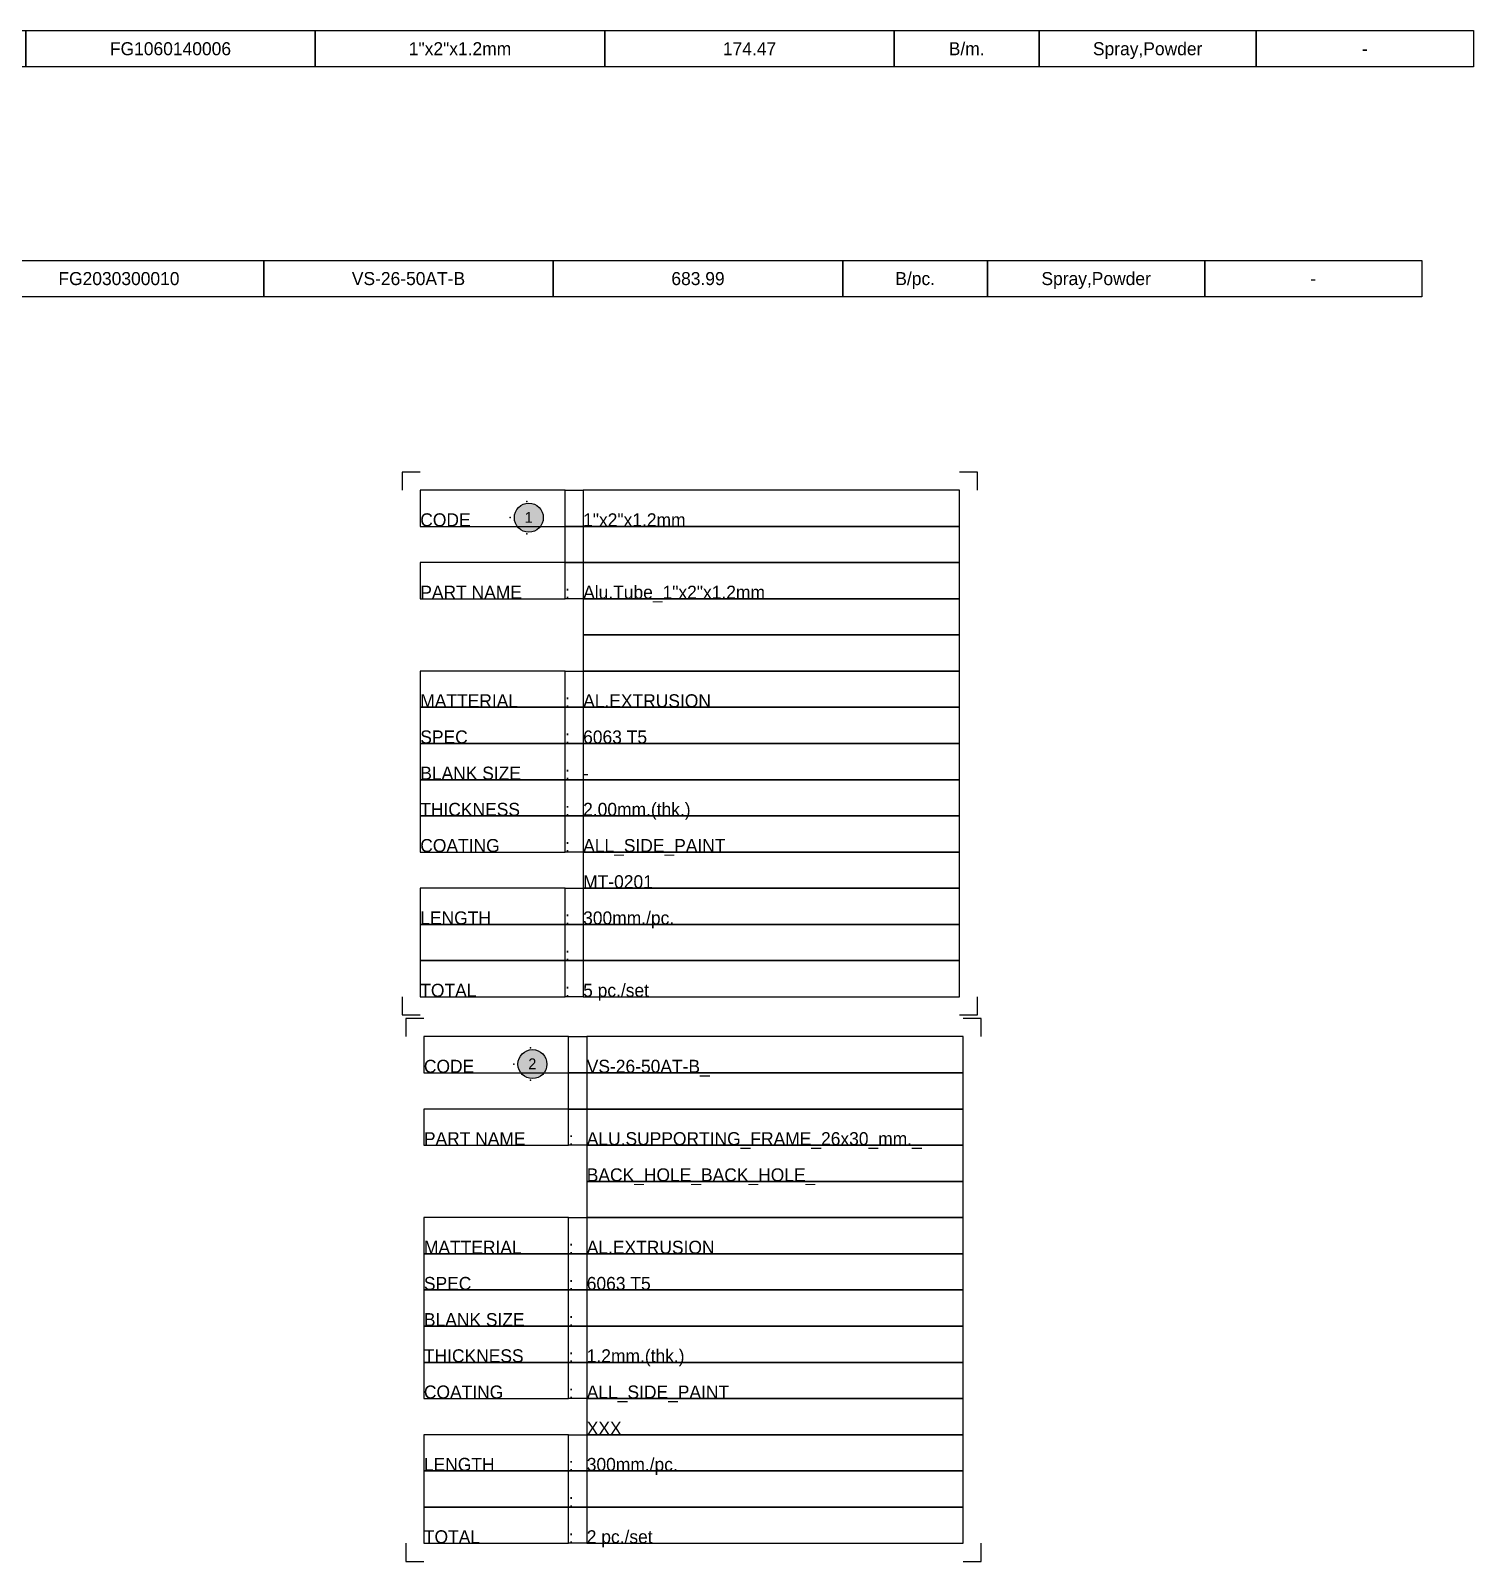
# Model space of a CAD drawing. Header units: millimetres. Extents: x -244126 to 368105, y -173968 to 259060.
# Drawn here: x -199237 to -198240, y 235101 to 236159 of the extents above; entities that cross this region are included whole.
import ezdxf
from ezdxf.enums import TextEntityAlignment as Align

# ---------------------------------------------------------------- set-up
doc = ezdxf.new("R2010")
doc.units = ezdxf.units.MM
doc.header["$MEASUREMENT"] = 0
doc.linetypes.add('BORDER2', pattern=[22.225, 6.35, -3.175, 6.35, -3.175, 0, -3.175])
for name, color, linetype in [('000 - H A T C H', 8, 'Continuous'), ('000 - SYMBOL CON', 1, 'Continuous'), ('000 - T E X T', 4, 'Continuous'), ('002 - STRUCTURAL STEEL', 4, 'Continuous'), ('A04_TUBE SERIES', 7, 'Continuous')]:
    doc.layers.add(name, color=color, linetype=linetype)
doc.styles.add('MtXpl_BrowalliaUPC', font='BrowalliaUPC.ttf')
doc.styles.add('TA', font='Cordia New.ttf', dxfattribs={"height": 4.5})

# ---------------------------------------------------------------- blocks, each defined once
blk = doc.blocks.new('*U4914')
at = {"layer": '002 - STRUCTURAL STEEL', "color": 0, "linetype": 'ByBlock'}
blk.add_lwpolyline([(0, 5), (20, 5), (20, 0), (0, 0)], close=True, dxfattribs=at)
blk = doc.blocks.new('*U4911')
at = {"layer": '002 - STRUCTURAL STEEL', "color": 0, "linetype": 'ByBlock'}
blk.add_lwpolyline([(0, 5), (80, 5), (80, 0), (0, 0)], close=True, dxfattribs=at)
blk = doc.blocks.new('*U4913')
at = {"layer": '002 - STRUCTURAL STEEL', "color": 0, "linetype": 'ByBlock'}
blk.add_lwpolyline([(0, 5), (40, 5), (40, 0), (0, 0)], close=True, dxfattribs=at)
blk = doc.blocks.new('*U4915')
at = {"layer": '002 - STRUCTURAL STEEL', "color": 0, "linetype": 'ByBlock'}
blk.add_lwpolyline([(0, 5), (30, 5), (30, 0), (0, 0)], close=True, dxfattribs=at)
blk = doc.blocks.new('*U2988')
at = {"color": 0}
for name, p in [('*U4914', (0, -5)), ('*U4911', (20, -5)), ('*U4913', (100, -5)), ('*U4913', (140, -5)), ('*U4913', (180, -5)), ('*U4914', (220, -5)), ('*U4915', (240, -5)), ('*U4915', (270, -5))]:
    blk.add_blockref(name, p, dxfattribs=at)
at = {"layer": 'A04_TUBE SERIES', "color": 0, "style": 'TA'}
for tag, p in [('ITEM_VALUE', (10, -2.5)), ('PRODUCT_NAME_VALUE', (60, -2.5)), ('ITEM_NUMBER_VALUE', (120, -2.5)), ('PRODUCT_CODE_VALUE', (160, -2.5)), ('SELLING_PRICE_VALUE', (200, -2.5)), ('UNIT_VALUE', (230, -2.5)), ('TYPE_OF_COLOR_VALUE', (255, -2.5)), ('SECTION_VALUE', (285, -2.5))]:
    blk.add_attdef(tag, text='', height=1.8, dxfattribs=at).set_placement(p, align=Align.MIDDLE_CENTER)
blk = doc.blocks.new('000 - DAYNAMIC_DATA_FAMELINE_PRICE_LIST')
at = {"color": 0}
for name, p in [('*U4914', (0, -5)), ('*U4911', (20, -5)), ('*U4913', (100, -5)), ('*U4913', (140, -5)), ('*U4913', (180, -5)), ('*U4914', (220, -5)), ('*U4915', (240, -5)), ('*U4915', (270, -5))]:
    blk.add_blockref(name, p, dxfattribs=at)
at = {"layer": 'A04_TUBE SERIES', "color": 0, "style": 'TA'}
for tag, p in [('ITEM_VALUE', (10, -2.5)), ('PRODUCT_NAME_VALUE', (60, -2.5)), ('ITEM_NUMBER_VALUE', (120, -2.5)), ('PRODUCT_CODE_VALUE', (160, -2.5)), ('SELLING_PRICE_VALUE', (200, -2.5)), ('UNIT_VALUE', (230, -2.5)), ('TYPE_OF_COLOR_VALUE', (255, -2.5)), ('SECTION_VALUE', (285, -2.5))]:
    blk.add_attdef(tag, text='', height=1.8, dxfattribs=at).set_placement(p, align=Align.MIDDLE_CENTER)
blk = doc.blocks.new('A$C829836ee')
for p in [(0, 3), (0, -3)]:
    blk.add_point(p)
blk = doc.blocks.new('*U5011')
at = {"layer": '000 - H A T C H'}
h = blk.add_hatch(color=250, dxfattribs=at)
h.dxf.hatch_style = 1
edge = h.paths.add_edge_path()
edge.add_arc((15, -3.8), 2, 90, 270, ccw=False)
edge.add_line((15, -1.8), (15, -1.8))
edge.add_arc((15, -3.8), 2, -90, 90, ccw=False)
edge.add_line((15, -5.8), (15, -5.8))
at = {"layer": '000 - SYMBOL CON', "color": 2}
blk.add_lwpolyline([(15, -5.8, -1), (15, -1.8), (15, -1.8, -1), (15, -5.8)], format="xyb", close=True, dxfattribs=at)
at = {"layer": 'A04_TUBE SERIES', "color": 3}
blk.add_point((12.41, -3.8), dxfattribs=at)
at = {"layer": 'Defpoints', "color": 250}
for points in [[(0, 2.5), (-2.5, 2.5), (-2.5, 0)], [(77, 0), (77, 2.5), (74.5, 2.5)], [(-2.5, -70), (-2.5, -72.5), (0, -72.5)], [(74.5, -72.5), (77, -72.5), (77, -70)]]:
    blk.add_lwpolyline(points, dxfattribs=at)
for points in [[(0, -5), (20, -5), (20, 0), (0, 0)], [(20, 0), (22.5, 0), (22.5, -5), (20, -5)], [(22.5, -5), (74.5, -5), (74.5, 0), (22.5, 0)], [(20, -5), (22.5, -5), (22.5, -10), (20, -10)], [(22.5, -10), (74.5, -10), (74.5, -5), (22.5, -5)], [(0, -15), (20, -15), (20, -10), (0, -10)], [(20, -10), (22.5, -10), (22.5, -15), (20, -15)], [(22.5, -15), (74.5, -15), (74.5, -10), (22.5, -10)], [(22.5, -20), (74.5, -20), (74.5, -15), (22.5, -15)], [(22.5, -25), (74.5, -25), (74.5, -20), (22.5, -20)], [(0, -30), (20, -30), (20, -25), (0, -25)], [(20, -25), (22.5, -25), (22.5, -30), (20, -30)], [(22.5, -30), (74.5, -30), (74.5, -25), (22.5, -25)], [(0, -35), (20, -35), (20, -30), (0, -30)], [(20, -30), (22.5, -30), (22.5, -35), (20, -35)], [(22.5, -35), (74.5, -35), (74.5, -30), (22.5, -30)], [(0, -40), (20, -40), (20, -35), (0, -35)], [(20, -35), (22.5, -35), (22.5, -40), (20, -40)], [(22.5, -40), (74.5, -40), (74.5, -35), (22.5, -35)], [(0, -45), (20, -45), (20, -40), (0, -40)], [(20, -40), (22.5, -40), (22.5, -45), (20, -45)], [(22.5, -45), (74.5, -45), (74.5, -40), (22.5, -40)], [(0, -50), (20, -50), (20, -45), (0, -45)], [(20, -45), (22.5, -45), (22.5, -50), (20, -50)], [(22.5, -50), (74.5, -50), (74.5, -45), (22.5, -45)], [(22.5, -55), (74.5, -55), (74.5, -50), (22.5, -50)], [(0, -60), (20, -60), (20, -55), (0, -55)], [(20, -55), (22.5, -55), (22.5, -60), (20, -60)], [(22.5, -60), (74.5, -60), (74.5, -55), (22.5, -55)], [(0, -65), (20, -65), (20, -60), (0, -60)], [(20, -60), (22.5, -60), (22.5, -65), (20, -65)], [(22.5, -65), (74.5, -65), (74.5, -60), (22.5, -60)], [(0, -70), (20, -70), (20, -65), (0, -65)], [(20, -65), (22.5, -65), (22.5, -70), (20, -70)], [(22.5, -70), (74.5, -70), (74.5, -65), (22.5, -65)]]:
    blk.add_lwpolyline(points, close=True, dxfattribs=at)
at = {"xscale": 0.7454636594928784, "yscale": 0.7454636594928784, "zscale": 0.7454636594928784}
blk.add_blockref('A$C829836ee', (14.71, -3.8), dxfattribs=at)
at = {"layer": '000 - T E X T', "linetype": 'BORDER2', "style": 'TA'}
for s, p in [('CODE', (0, -5)), ('PART NAME', (0, -15)), (':', (20, -15)), ('MATTERIAL', (0, -30)), (':', (20, -30)), ('SPEC', (0, -35)), (':', (20, -35)), ('BLANK SIZE', (0, -40)), (':', (20, -40)), ('THICKNESS', (0, -45)), (':', (20, -45)), ('COATING', (0, -50)), (':', (20, -50)), ('LENGTH', (0, -60)), (':', (20, -60)), (':', (20, -65)), ('TOTAL', (0, -70)), (':', (20, -70))]:
    blk.add_text(s, height=1.8, dxfattribs=at).set_placement(p)
at = {"layer": '000 - T E X T', "style": 'TA', "flags": 1}
blk.add_attdef('BLK_NAME', (1.99, 0.93), '', height=1.8, dxfattribs=at)
at = {"layer": '000 - T E X T', "style": 'MtXpl_BrowalliaUPC'}
blk.add_attdef('NO.CODE', text='', height=1.49, dxfattribs=at).set_placement((14.98, -3.76), align=Align.MIDDLE_CENTER)
at = {"layer": '000 - T E X T', "style": 'TA'}
for tag, p in [('CODE_VALUE_1', (22.5, -5)), ('CODE_VALUE_2', (22.5, -10)), ('PART_NAME_VALUE_1', (22.5, -15)), ('PART_NAME_VALUE_2', (22.5, -20)), ('PART_NAME_VALUE_3', (22.5, -25)), ('MATTERIAL_VALUE_1', (22.5, -30)), ('SPEC_VALUE', (22.5, -35)), ('BLANK_SIZE_VALUE', (22.5, -40)), ('THICKNESS_VALUE', (22.5, -45)), ('COATING_VALUE_1', (22.5, -50)), ('COATING_VALUE_2', (22.5, -55)), ('LENGTH_VALUE_1', (22.5, -60)), ('LENGTH_VALUE_2', (22.5, -65)), ('TOTAL_VALUE', (22.5, -70))]:
    blk.add_attdef(tag, p, '', height=1.8, dxfattribs=at)

msp = doc.modelspace()

# ---------------------------------------------------------------- block references
at = {"layer": 'A04_TUBE SERIES', "color": 3, "xscale": 5, "yscale": 5, "zscale": 5}
for name, p, values in [('*U2988', (-199740.01108, 236158.67119), {'ITEM_VALUE': '6', 'PRODUCT_NAME_VALUE': 'Alu.Tube_1"x2"x1.2mm', 'ITEM_NUMBER_VALUE': 'FG1060140006', 'PRODUCT_CODE_VALUE': '1"x2"x1.2mm', 'SELLING_PRICE_VALUE': '174.47', 'UNIT_VALUE': 'B/m.', 'TYPE_OF_COLOR_VALUE': 'Spray,Powder', 'SECTION_VALUE': '-'}), ('000 - DAYNAMIC_DATA_FAMELINE_PRICE_LIST', (-199775.60577, 235999.88134), {'ITEM_VALUE': '2', 'PRODUCT_NAME_VALUE': 'ALU.SUPPORTING FRAME 26X30 mm. BACK HOLE_', 'ITEM_NUMBER_VALUE': 'FG2030300010', 'PRODUCT_CODE_VALUE': 'VS-26-50AT-B', 'SELLING_PRICE_VALUE': '683.99', 'UNIT_VALUE': 'B/pc.', 'TYPE_OF_COLOR_VALUE': 'Spray,Powder', 'SECTION_VALUE': '-'}), ('*U5011', (-198967.46663, 235841.21685), {'NO.CODE': '1', 'CODE_VALUE_1': '1"x2"x1.2mm', 'PART_NAME_VALUE_1': 'Alu.Tube_1"x2"x1.2mm', 'MATTERIAL_VALUE_1': 'AL.EXTRUSION', 'SPEC_VALUE': '6063 T5', 'BLANK_SIZE_VALUE': '-', 'THICKNESS_VALUE': '2.00mm.(thk.)', 'COATING_VALUE_1': 'ALL_SIDE_PAINT', 'COATING_VALUE_2': 'MT-0201', 'LENGTH_VALUE_1': '300mm./pc.', 'TOTAL_VALUE': '5 pc./set'}), ('*U5011', (-198964.96663, 235463.71685), {'NO.CODE': '2', 'CODE_VALUE_1': 'VS-26-50AT-B_', 'PART_NAME_VALUE_1': 'ALU.SUPPORTING_FRAME_26x30_mm._', 'PART_NAME_VALUE_2': 'BACK_HOLE_BACK_HOLE_', 'MATTERIAL_VALUE_1': 'AL.EXTRUSION', 'SPEC_VALUE': '6063 T5', 'THICKNESS_VALUE': '1.2mm.(thk.)', 'COATING_VALUE_1': 'ALL_SIDE_PAINT', 'COATING_VALUE_2': 'XXX', 'LENGTH_VALUE_1': '300mm./pc.', 'TOTAL_VALUE': '2 pc./set'})]:
    msp.add_blockref(name, p, dxfattribs=at).add_auto_attribs(values)

doc.saveas('drawing.dxf')
